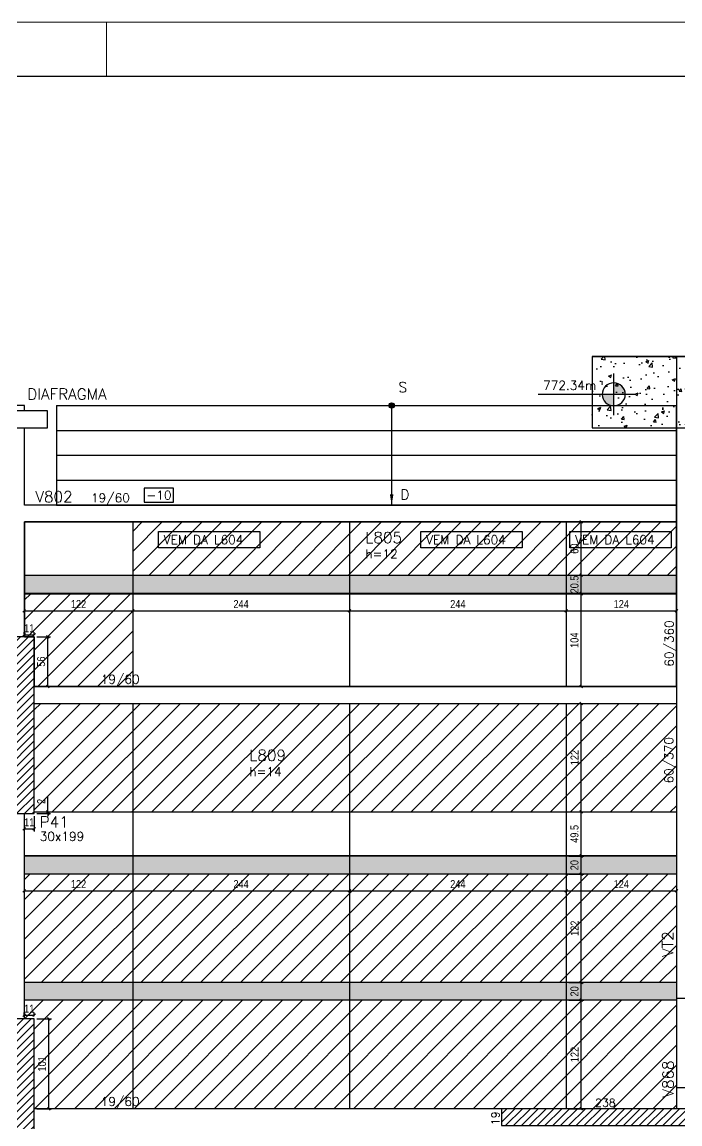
# Model space of a CAD drawing. Extents: x 1860 to 8661, y -614 to 3008.
# Drawn here: x 5184 to 5924, y 1768 to 3008 of the extents above; entities that cross this region are included whole.
import ezdxf
from ezdxf.enums import TextEntityAlignment as Align

# ---------------------------------------------------------------- set-up
doc = ezdxf.new("R2010")
doc.units = 0
for name, color, linetype in [('COTA', 241, 'Continuous'), ('F-AUX', 2, 'Continuous'), ('F-BLOCOS', 3, 'Continuous'), ('F-BLOCOS-HACH', 1, 'Continuous'), ('F-ESCADAS', 2, 'Continuous'), ('F-LAJES-DIM', 2, 'Continuous'), ('F-LAJES-NOME', 4, 'Continuous'), ('F-LAJES-R', 254, 'Continuous'), ('F-NÍVEL-PLANTA', 2, 'Continuous'), ('F-PILARES-DIM', 172, 'Continuous'), ('F-PILARES-HACH', 174, 'Continuous'), ('F-PILARES-M', 170, 'Continuous'), ('F-PILARES-NOME', 170, 'Continuous'), ('F-PILARES-S', 170, 'Continuous'), ('F-TEXTO', 6, 'Continuous'), ('F-VIGAS', 3, 'Continuous'), ('F-VIGAS-DIM', 2, 'Continuous'), ('F-VIGAS-NOME', 4, 'Continuous'), ('Painéis', 200, 'Continuous')]:
    doc.layers.add(name, color=color, linetype=linetype)
doc.layers.add('FOLHA', color=255, linetype='Continuous', lineweight=5)
doc.layers.add('Hachura', color=251, linetype='Continuous', lineweight=9)
doc.styles.add('5385-ARQ-PB-BAS-PLA-TER-TORRE-A-106-TXT$0$R60-75', font='romans.shx', dxfattribs={"height": 0.1125})
doc.styles.add('COTA TECNICA-50', font='techl___.ttf', dxfattribs={"height": 9})
doc.styles.add('MCP', font='romans.shx')
doc.styles.add('ROMANS', font='romans.shx')
doc.dimstyles.new('COTA PAINEL-50', dxfattribs={"dimtxt": 9, "dimasz": 3, "dimexe": 3, "dimexo": 3, "dimgap": 3, "dimtad": 1, "dimdec": 1, "dimzin": 12, "dimdsep": 46, "dimtxsty": 'COTA TECNICA-50', "dimblk1": 'OBLIQUE', "dimblk2": 'OBLIQUE', "dimsah": 1, "dimcen": 0.9, "dimclrd": 4, "dimclre": 4, "dimclrt": 240, "dimadec": 1, "dimazin": 3, "dimtfac": 1, "dimtdec": 1, "dimtmove": 0, "dimatfit": 3, "dimfxl": 1, "dimtolj": 1, "dimtzin": 12, "dimarcsym": 0})
pattern_1 = [(45, (3891.34, 901.7874), (-4.419417, 4.419417), [])]

# ---------------------------------------------------------------- blocks, each defined once
blk = doc.blocks.new('*U7')
at = {"layer": 'F-VIGAS-DIM', "color": 1}
blk.add_lwpolyline([(0, 0), (33, 0), (33, 16), (0, 16)], close=True, dxfattribs=at)
at = {"layer": 'F-VIGAS-DIM', "style": 'MCP'}
blk.add_attdef('DIM', text='', height=10, dxfattribs=at).set_placement((16.5, 8), align=Align.MIDDLE_CENTER)
blk = doc.blocks.new('Nível - Planta')
at = {"layer": 'F-NÍVEL-PLANTA'}
h = blk.add_hatch(color=71, dxfattribs=at)
h.paths.add_polyline_path([(0, 0), (0, 0.26, 0.414214), (-0.26, 0)])
h.paths.add_polyline_path([(0.26, 0), (0, 0), (0, -0.26, 0.414214)])
for p, q in [((0, -0.469), (0, 0.469)), ((-0.469, 0), (1.704, 0))]:
    blk.add_line(p, q, dxfattribs=at)
blk.add_circle((0, 0), 0.26, dxfattribs=at)
at = {"layer": 'F-TEXTO', "color": 3, "style": 'MCP'}
blk.add_attdef('NÍVEL', (0.333, 0.102), '', height=0.2, dxfattribs=at)
blk = doc.blocks.new('_Oblique')
at = {"color": 0, "linetype": 'ByBlock', "lineweight": -2}
blk.add_line((-0.5, -0.5), (0.5, 0.5), dxfattribs=at)
blk = doc.blocks.new('*D206')
at = {"layer": 'COTA', "color": 4, "lineweight": -2, "transparency": 16777216}
for p, q in [((5186.3, 2046.3), (5186.3, 2027.5)), ((5308.3, 2046.3), (5308.3, 2027.5)), ((5186.3, 2030.5), (5308.3, 2030.5))]:
    blk.add_line(p, q, dxfattribs=at)
at = {"layer": 'Defpoints', "color": 0, "transparency": 16777216}
for p in [(5186.3, 2049.3), (5308.3, 2049.3), (5308.3, 2030.5)]:
    blk.add_point(p, dxfattribs=at)
at = {"layer": 'COTA', "color": 4, "lineweight": -2, "transparency": 16777216, "xscale": 3, "yscale": 3, "zscale": 3, "rotation": 180}
blk.add_blockref('_Oblique', (5186.3, 2030.5), dxfattribs=at)
at = {"layer": 'COTA', "color": 4, "lineweight": -2, "transparency": 16777216, "xscale": 3, "yscale": 3, "zscale": 3}
blk.add_blockref('_Oblique', (5308.3, 2030.5), dxfattribs=at)
at = {"layer": 'COTA', "color": 240, "transparency": 16777216, "insert": (5247.3, 2038), "char_height": 9, "attachment_point": 5, "style": 'COTA TECNICA-50'}
blk.add_mtext('\\A1;122', dxfattribs=at)
blk = doc.blocks.new('*D207')
at = {"layer": 'COTA', "color": 4, "lineweight": -2, "transparency": 16777216}
for p, q in [((5552.3, 2046.3), (5552.3, 2027.5)), ((5796.3, 2046.3), (5796.3, 2027.5)), ((5552.3, 2030.5), (5796.3, 2030.5))]:
    blk.add_line(p, q, dxfattribs=at)
at = {"layer": 'Defpoints', "color": 0, "transparency": 16777216}
for p in [(5552.3, 2049.3), (5796.3, 2049.3), (5796.3, 2030.5)]:
    blk.add_point(p, dxfattribs=at)
at = {"layer": 'COTA', "color": 4, "lineweight": -2, "transparency": 16777216, "xscale": 3, "yscale": 3, "zscale": 3, "rotation": 180}
blk.add_blockref('_Oblique', (5552.3, 2030.5), dxfattribs=at)
at = {"layer": 'COTA', "color": 4, "lineweight": -2, "transparency": 16777216, "xscale": 3, "yscale": 3, "zscale": 3}
blk.add_blockref('_Oblique', (5796.3, 2030.5), dxfattribs=at)
at = {"layer": 'COTA', "color": 240, "transparency": 16777216, "insert": (5674.3, 2038), "char_height": 9, "attachment_point": 5, "style": 'COTA TECNICA-50'}
blk.add_mtext('\\A1;244', dxfattribs=at)
blk = doc.blocks.new('*D208')
at = {"layer": 'COTA', "color": 4, "lineweight": -2, "transparency": 16777216}
for p, q in [((5796.3, 2046.3), (5796.3, 2027.5)), ((5920.3, 2046.3), (5920.3, 2027.5)), ((5796.3, 2030.5), (5920.3, 2030.5))]:
    blk.add_line(p, q, dxfattribs=at)
at = {"layer": 'Defpoints', "color": 0, "transparency": 16777216}
for p in [(5796.3, 2049.3), (5920.3, 2049.3), (5920.3, 2030.5)]:
    blk.add_point(p, dxfattribs=at)
at = {"layer": 'COTA', "color": 4, "lineweight": -2, "transparency": 16777216, "xscale": 3, "yscale": 3, "zscale": 3, "rotation": 180}
blk.add_blockref('_Oblique', (5796.3, 2030.5), dxfattribs=at)
at = {"layer": 'COTA', "color": 4, "lineweight": -2, "transparency": 16777216, "xscale": 3, "yscale": 3, "zscale": 3}
blk.add_blockref('_Oblique', (5920.3, 2030.5), dxfattribs=at)
at = {"layer": 'COTA', "color": 240, "transparency": 16777216, "insert": (5858.3, 2038), "char_height": 9, "attachment_point": 5, "style": 'COTA TECNICA-50'}
blk.add_mtext('\\A1;124', dxfattribs=at)
blk = doc.blocks.new('*D209')
at = {"layer": 'COTA', "color": 4, "lineweight": -2, "transparency": 16777216}
for p, q in [((5308.3, 2046.3), (5308.3, 2027.5)), ((5552.3, 2046.3), (5552.3, 2027.5)), ((5308.3, 2030.5), (5552.3, 2030.5))]:
    blk.add_line(p, q, dxfattribs=at)
at = {"layer": 'Defpoints', "color": 0, "transparency": 16777216}
for p in [(5308.3, 2049.3), (5552.3, 2049.3), (5552.3, 2030.5)]:
    blk.add_point(p, dxfattribs=at)
at = {"layer": 'COTA', "color": 4, "lineweight": -2, "transparency": 16777216, "xscale": 3, "yscale": 3, "zscale": 3, "rotation": 180}
blk.add_blockref('_Oblique', (5308.3, 2030.5), dxfattribs=at)
at = {"layer": 'COTA', "color": 4, "lineweight": -2, "transparency": 16777216, "xscale": 3, "yscale": 3, "zscale": 3}
blk.add_blockref('_Oblique', (5552.3, 2030.5), dxfattribs=at)
at = {"layer": 'COTA', "color": 240, "transparency": 16777216, "insert": (5430.3, 2038), "char_height": 9, "attachment_point": 5, "style": 'COTA TECNICA-50'}
blk.add_mtext('\\A1;244', dxfattribs=at)
blk = doc.blocks.new('*D210')
at = {"layer": 'COTA', "color": 4, "lineweight": -2, "transparency": 16777216}
for p, q in [((5186.3, 2114.3), (5186.3, 2097)), ((5197.3, 2114.3), (5197.3, 2097)), ((5186.3, 2100), (5197.3, 2100))]:
    blk.add_line(p, q, dxfattribs=at)
at = {"layer": 'Defpoints', "color": 0, "transparency": 16777216}
for p in [(5186.3, 2117.3), (5197.3, 2117.3), (5197.3, 2100)]:
    blk.add_point(p, dxfattribs=at)
at = {"layer": 'COTA', "color": 4, "lineweight": -2, "transparency": 16777216, "xscale": 3, "yscale": 3, "zscale": 3, "rotation": 180}
blk.add_blockref('_Oblique', (5186.3, 2100), dxfattribs=at)
at = {"layer": 'COTA', "color": 4, "lineweight": -2, "transparency": 16777216, "xscale": 3, "yscale": 3, "zscale": 3}
blk.add_blockref('_Oblique', (5197.3, 2100), dxfattribs=at)
at = {"layer": 'COTA', "color": 240, "transparency": 16777216, "insert": (5191.8, 2107.5), "char_height": 9, "attachment_point": 5, "style": 'COTA TECNICA-50'}
blk.add_mtext('\\A1;11', dxfattribs=at)
blk = doc.blocks.new('*D211')
at = {"layer": 'COTA', "color": 4, "lineweight": -2, "transparency": 16777216}
for p, q in [((5200.3, 1886.3), (5216.9, 1886.3)), ((5213.9, 1785.3), (5213.9, 1886.3)), ((5200.3, 1785.3), (5216.9, 1785.3))]:
    blk.add_line(p, q, dxfattribs=at)
at = {"layer": 'Defpoints', "color": 0, "transparency": 16777216}
for p in [(5197.3, 1886.3), (5213.9, 1886.3), (5197.3, 1785.3)]:
    blk.add_point(p, dxfattribs=at)
at = {"layer": 'COTA', "color": 4, "lineweight": -2, "transparency": 16777216, "xscale": 3, "yscale": 3, "zscale": 3}
for p, rotation in [((5213.9, 1886.3), 90), ((5213.9, 1785.3), 270)]:
    blk.add_blockref('_Oblique', p, dxfattribs=dict(at, rotation=rotation))
at = {"layer": 'COTA', "color": 240, "transparency": 16777216, "insert": (5206.3, 1835.8), "char_height": 9, "attachment_point": 5, "rotation": 90, "style": 'COTA TECNICA-50'}
blk.add_mtext('\\A1;101', dxfattribs=at)
blk = doc.blocks.new('*D212')
at = {"layer": 'COTA', "color": 4, "lineweight": -2, "transparency": 16777216}
for p, q in [((5186.3, 1889.3), (5186.3, 1893.4)), ((5186.3, 1890.4), (5197.3, 1890.4)), ((5197.3, 1889.3), (5197.3, 1893.4))]:
    blk.add_line(p, q, dxfattribs=at)
at = {"layer": 'Defpoints', "color": 0, "transparency": 16777216}
for p in [(5186.3, 1886.3), (5197.3, 1890.4), (5197.3, 1886.3)]:
    blk.add_point(p, dxfattribs=at)
at = {"layer": 'COTA', "color": 4, "lineweight": -2, "transparency": 16777216, "xscale": 3, "yscale": 3, "zscale": 3, "rotation": 180}
blk.add_blockref('_Oblique', (5186.3, 1890.4), dxfattribs=at)
at = {"layer": 'COTA', "color": 4, "lineweight": -2, "transparency": 16777216, "xscale": 3, "yscale": 3, "zscale": 3}
blk.add_blockref('_Oblique', (5197.3, 1890.4), dxfattribs=at)
at = {"layer": 'COTA', "color": 240, "transparency": 16777216, "insert": (5191.8, 1897.9), "char_height": 9, "attachment_point": 5, "style": 'COTA TECNICA-50'}
blk.add_mtext('\\A1;11', dxfattribs=at)
blk = doc.blocks.new('*D213')
at = {"layer": 'COTA', "color": 4, "lineweight": -2, "transparency": 16777216}
for p, q in [((5212.8, 2119.3), (5212.8, 2136.8)), ((5200.3, 2119.3), (5215.8, 2119.3)), ((5200.3, 2117.3), (5215.8, 2117.3)), ((5212.8, 2117.3), (5212.8, 2119.3)), ((5212.8, 2117.3), (5212.8, 2114.3))]:
    blk.add_line(p, q, dxfattribs=at)
at = {"layer": 'Defpoints', "color": 0, "transparency": 16777216}
for p in [(5197.3, 2119.3), (5197.3, 2117.3), (5212.8, 2119.3)]:
    blk.add_point(p, dxfattribs=at)
at = {"layer": 'COTA', "color": 4, "lineweight": -2, "transparency": 16777216, "xscale": 3, "yscale": 3, "zscale": 3}
for p, rotation in [((5212.8, 2119.3), 270), ((5212.8, 2117.3), 90)]:
    blk.add_blockref('_Oblique', p, dxfattribs=dict(at, rotation=rotation))
at = {"layer": 'COTA', "color": 240, "transparency": 16777216, "insert": (5205.3, 2131), "char_height": 9, "attachment_point": 5, "rotation": 90, "style": 'COTA TECNICA-50'}
blk.add_mtext('\\A1;2', dxfattribs=at)
blk = doc.blocks.new('*D214')
at = {"layer": 'COTA', "color": 4, "lineweight": -2, "transparency": 16777216}
for p, q in [((5799.3, 1907.3), (5816.2, 1907.3)), ((5813.2, 1785.3), (5813.2, 1907.3)), ((5799.3, 1785.3), (5816.2, 1785.3))]:
    blk.add_line(p, q, dxfattribs=at)
at = {"layer": 'Defpoints', "color": 0, "transparency": 16777216}
for p in [(5796.3, 1907.3), (5813.2, 1907.3), (5796.3, 1785.3)]:
    blk.add_point(p, dxfattribs=at)
at = {"layer": 'COTA', "color": 4, "lineweight": -2, "transparency": 16777216, "xscale": 3, "yscale": 3, "zscale": 3}
for p, rotation in [((5813.2, 1907.3), 90), ((5813.2, 1785.3), 270)]:
    blk.add_blockref('_Oblique', p, dxfattribs=dict(at, rotation=rotation))
at = {"layer": 'COTA', "color": 240, "transparency": 16777216, "insert": (5805.7, 1846.3), "char_height": 9, "attachment_point": 5, "rotation": 90, "style": 'COTA TECNICA-50'}
blk.add_mtext('\\A1;122', dxfattribs=at)
blk = doc.blocks.new('*D215')
at = {"layer": 'COTA', "color": 4, "lineweight": -2, "transparency": 16777216}
for p, q in [((5799.3, 1927.3), (5816.2, 1927.3)), ((5813.2, 1907.3), (5813.2, 1927.3)), ((5799.3, 1907.3), (5816.2, 1907.3))]:
    blk.add_line(p, q, dxfattribs=at)
at = {"layer": 'Defpoints', "color": 0, "transparency": 16777216}
for p in [(5796.3, 1927.3), (5813.2, 1927.3), (5796.3, 1907.3)]:
    blk.add_point(p, dxfattribs=at)
at = {"layer": 'COTA', "color": 4, "lineweight": -2, "transparency": 16777216, "xscale": 3, "yscale": 3, "zscale": 3}
for p, rotation in [((5813.2, 1927.3), 90), ((5813.2, 1907.3), 270)]:
    blk.add_blockref('_Oblique', p, dxfattribs=dict(at, rotation=rotation))
at = {"layer": 'COTA', "color": 240, "transparency": 16777216, "insert": (5805.6, 1917.3), "char_height": 9, "attachment_point": 5, "rotation": 90, "style": 'COTA TECNICA-50'}
blk.add_mtext('\\A1;20', dxfattribs=at)
blk = doc.blocks.new('*D216')
at = {"layer": 'COTA', "color": 4, "lineweight": -2, "transparency": 16777216}
for p, q in [((5799.3, 2049.3), (5816.2, 2049.3)), ((5813.2, 1927.3), (5813.2, 2049.3)), ((5799.3, 1927.3), (5816.2, 1927.3))]:
    blk.add_line(p, q, dxfattribs=at)
at = {"layer": 'Defpoints', "color": 0, "transparency": 16777216}
for p in [(5796.3, 2049.3), (5813.2, 2049.3), (5796.3, 1927.3)]:
    blk.add_point(p, dxfattribs=at)
at = {"layer": 'COTA', "color": 4, "lineweight": -2, "transparency": 16777216, "xscale": 3, "yscale": 3, "zscale": 3}
for p, rotation in [((5813.2, 2049.3), 90), ((5813.2, 1927.3), 270)]:
    blk.add_blockref('_Oblique', p, dxfattribs=dict(at, rotation=rotation))
at = {"layer": 'COTA', "color": 240, "transparency": 16777216, "insert": (5805.7, 1988.3), "char_height": 9, "attachment_point": 5, "rotation": 90, "style": 'COTA TECNICA-50'}
blk.add_mtext('\\A1;122', dxfattribs=at)
blk = doc.blocks.new('*D217')
at = {"layer": 'COTA', "color": 4, "lineweight": -2, "transparency": 16777216}
for p, q in [((5799.3, 2069.3), (5816.2, 2069.3)), ((5813.2, 2049.3), (5813.2, 2069.3)), ((5799.3, 2049.3), (5816.2, 2049.3))]:
    blk.add_line(p, q, dxfattribs=at)
at = {"layer": 'Defpoints', "color": 0, "transparency": 16777216}
for p in [(5796.3, 2069.3), (5813.2, 2069.3), (5796.3, 2049.3)]:
    blk.add_point(p, dxfattribs=at)
at = {"layer": 'COTA', "color": 4, "lineweight": -2, "transparency": 16777216, "xscale": 3, "yscale": 3, "zscale": 3}
for p, rotation in [((5813.2, 2069.3), 90), ((5813.2, 2049.3), 270)]:
    blk.add_blockref('_Oblique', p, dxfattribs=dict(at, rotation=rotation))
at = {"layer": 'COTA', "color": 240, "transparency": 16777216, "insert": (5805.6, 2059.3), "char_height": 9, "attachment_point": 5, "rotation": 90, "style": 'COTA TECNICA-50'}
blk.add_mtext('\\A1;20', dxfattribs=at)
blk = doc.blocks.new('*D218')
at = {"layer": 'COTA', "color": 4, "lineweight": -2, "transparency": 16777216}
for p, q in [((5799.3, 2119.3), (5816.2, 2119.3)), ((5813.2, 2069.8), (5813.2, 2119.3)), ((5799.3, 2069.8), (5816.2, 2069.8))]:
    blk.add_line(p, q, dxfattribs=at)
at = {"layer": 'Defpoints', "color": 0, "transparency": 16777216}
for p in [(5796.3, 2119.3), (5813.2, 2119.3), (5796.3, 2069.8)]:
    blk.add_point(p, dxfattribs=at)
at = {"layer": 'COTA', "color": 4, "lineweight": -2, "transparency": 16777216, "xscale": 3, "yscale": 3, "zscale": 3}
for p, rotation in [((5813.2, 2119.3), 90), ((5813.2, 2069.8), 270)]:
    blk.add_blockref('_Oblique', p, dxfattribs=dict(at, rotation=rotation))
at = {"layer": 'COTA', "color": 240, "transparency": 16777216, "insert": (5805.6, 2094.5), "char_height": 9, "attachment_point": 5, "rotation": 90, "style": 'COTA TECNICA-50'}
blk.add_mtext('\\A1;49.5', dxfattribs=at)
blk = doc.blocks.new('*D219')
at = {"layer": 'COTA', "color": 4, "lineweight": -2, "transparency": 16777216}
for p, q in [((5799.3, 2241.3), (5816.2, 2241.3)), ((5813.2, 2119.3), (5813.2, 2241.3)), ((5799.3, 2119.3), (5816.2, 2119.3))]:
    blk.add_line(p, q, dxfattribs=at)
at = {"layer": 'Defpoints', "color": 0, "transparency": 16777216}
for p in [(5796.3, 2241.3), (5813.2, 2241.3), (5796.3, 2119.3)]:
    blk.add_point(p, dxfattribs=at)
at = {"layer": 'COTA', "color": 4, "lineweight": -2, "transparency": 16777216, "xscale": 3, "yscale": 3, "zscale": 3}
for p, rotation in [((5813.2, 2241.3), 90), ((5813.2, 2119.3), 270)]:
    blk.add_blockref('_Oblique', p, dxfattribs=dict(at, rotation=rotation))
at = {"layer": 'COTA', "color": 240, "transparency": 16777216, "insert": (5805.7, 2180.3), "char_height": 9, "attachment_point": 5, "rotation": 90, "style": 'COTA TECNICA-50'}
blk.add_mtext('\\A1;122', dxfattribs=at)
blk = doc.blocks.new('*D220')
at = {"layer": 'COTA', "color": 4, "lineweight": -2, "transparency": 16777216}
for p, q in [((5799.3, 2364.3), (5816.2, 2364.3)), ((5813.2, 2260.3), (5813.2, 2364.3)), ((5799.3, 2260.3), (5816.2, 2260.3))]:
    blk.add_line(p, q, dxfattribs=at)
at = {"layer": 'Defpoints', "color": 0, "transparency": 16777216}
for p in [(5796.3, 2364.3), (5813.2, 2364.3), (5796.3, 2260.3)]:
    blk.add_point(p, dxfattribs=at)
at = {"layer": 'COTA', "color": 4, "lineweight": -2, "transparency": 16777216, "xscale": 3, "yscale": 3, "zscale": 3}
for p, rotation in [((5813.2, 2364.3), 90), ((5813.2, 2260.3), 270)]:
    blk.add_blockref('_Oblique', p, dxfattribs=dict(at, rotation=rotation))
at = {"layer": 'COTA', "color": 240, "transparency": 16777216, "insert": (5805.6, 2312.3), "char_height": 9, "attachment_point": 5, "rotation": 90, "style": 'COTA TECNICA-50'}
blk.add_mtext('\\A1;104', dxfattribs=at)
blk = doc.blocks.new('*D221')
at = {"layer": 'COTA', "color": 4, "lineweight": -2, "transparency": 16777216}
for p, q in [((5799.3, 2445.3), (5816.2, 2445.3)), ((5813.2, 2385.3), (5813.2, 2445.3)), ((5799.3, 2385.3), (5816.2, 2385.3))]:
    blk.add_line(p, q, dxfattribs=at)
at = {"layer": 'Defpoints', "color": 0, "transparency": 16777216}
for p in [(5796.3, 2445.3), (5813.2, 2445.3), (5796.3, 2385.3)]:
    blk.add_point(p, dxfattribs=at)
at = {"layer": 'COTA', "color": 4, "lineweight": -2, "transparency": 16777216, "xscale": 3, "yscale": 3, "zscale": 3}
for p, rotation in [((5813.2, 2445.3), 90), ((5813.2, 2385.3), 270)]:
    blk.add_blockref('_Oblique', p, dxfattribs=dict(at, rotation=rotation))
at = {"layer": 'COTA', "color": 240, "transparency": 16777216, "insert": (5805.6, 2415.3), "char_height": 9, "attachment_point": 5, "rotation": 90, "style": 'COTA TECNICA-50'}
blk.add_mtext('\\A1;60', dxfattribs=at)
blk = doc.blocks.new('*D222')
at = {"layer": 'COTA', "color": 4, "lineweight": -2, "transparency": 16777216}
for p, q in [((5799.3, 2385.3), (5816.2, 2385.3)), ((5813.2, 2364.8), (5813.2, 2385.3)), ((5799.3, 2364.8), (5816.2, 2364.8))]:
    blk.add_line(p, q, dxfattribs=at)
at = {"layer": 'Defpoints', "color": 0, "transparency": 16777216}
for p in [(5796.3, 2385.3), (5813.2, 2385.3), (5796.3, 2364.8)]:
    blk.add_point(p, dxfattribs=at)
at = {"layer": 'COTA', "color": 4, "lineweight": -2, "transparency": 16777216, "xscale": 3, "yscale": 3, "zscale": 3}
for p, rotation in [((5813.2, 2385.3), 90), ((5813.2, 2364.8), 270)]:
    blk.add_blockref('_Oblique', p, dxfattribs=dict(at, rotation=rotation))
at = {"layer": 'COTA', "color": 240, "transparency": 16777216, "insert": (5805.6, 2375), "char_height": 9, "attachment_point": 5, "rotation": 90, "style": 'COTA TECNICA-50'}
blk.add_mtext('\\A1;20.5', dxfattribs=at)
blk = doc.blocks.new('*D223')
at = {"layer": 'COTA', "color": 4, "lineweight": -2, "transparency": 16777216}
for p, q in [((5200.3, 2316.3), (5215.8, 2316.3)), ((5212.8, 2260.3), (5212.8, 2316.3)), ((5200.3, 2260.3), (5215.8, 2260.3))]:
    blk.add_line(p, q, dxfattribs=at)
at = {"layer": 'Defpoints', "color": 0, "transparency": 16777216}
for p in [(5197.3, 2316.3), (5212.8, 2316.3), (5197.3, 2260.3)]:
    blk.add_point(p, dxfattribs=at)
at = {"layer": 'COTA', "color": 4, "lineweight": -2, "transparency": 16777216, "xscale": 3, "yscale": 3, "zscale": 3}
for p, rotation in [((5212.8, 2316.3), 90), ((5212.8, 2260.3), 270)]:
    blk.add_blockref('_Oblique', p, dxfattribs=dict(at, rotation=rotation))
at = {"layer": 'COTA', "color": 240, "transparency": 16777216, "insert": (5205.2, 2288.3), "char_height": 9, "attachment_point": 5, "rotation": 90, "style": 'COTA TECNICA-50'}
blk.add_mtext('\\A1;56', dxfattribs=at)
blk = doc.blocks.new('*D224')
at = {"layer": 'COTA', "color": 4, "lineweight": -2, "transparency": 16777216}
for p, q in [((5186.3, 2319.3), (5186.3, 2321.3)), ((5186.3, 2318.3), (5197.3, 2318.3)), ((5197.3, 2319.3), (5197.3, 2321.3))]:
    blk.add_line(p, q, dxfattribs=at)
at = {"layer": 'Defpoints', "color": 0, "transparency": 16777216}
for p in [(5197.3, 2318.3), (5186.3, 2316.3), (5197.3, 2316.3)]:
    blk.add_point(p, dxfattribs=at)
at = {"layer": 'COTA', "color": 4, "lineweight": -2, "transparency": 16777216, "xscale": 3, "yscale": 3, "zscale": 3, "rotation": 180}
blk.add_blockref('_Oblique', (5186.3, 2318.3), dxfattribs=at)
at = {"layer": 'COTA', "color": 4, "lineweight": -2, "transparency": 16777216, "xscale": 3, "yscale": 3, "zscale": 3}
blk.add_blockref('_Oblique', (5197.3, 2318.3), dxfattribs=at)
at = {"layer": 'COTA', "color": 240, "transparency": 16777216, "insert": (5191.8, 2325.8), "char_height": 9, "attachment_point": 5, "style": 'COTA TECNICA-50'}
blk.add_mtext('\\A1;11', dxfattribs=at)
blk = doc.blocks.new('*D226')
at = {"layer": 'COTA', "color": 4, "lineweight": -2, "transparency": 16777216}
for p, q in [((5186.3, 2361.3), (5186.3, 2342.5)), ((5308.3, 2361.3), (5308.3, 2342.5)), ((5186.3, 2345.5), (5308.3, 2345.5))]:
    blk.add_line(p, q, dxfattribs=at)
at = {"layer": 'Defpoints', "color": 0, "transparency": 16777216}
for p in [(5186.3, 2364.3), (5308.3, 2364.3), (5308.3, 2345.5)]:
    blk.add_point(p, dxfattribs=at)
at = {"layer": 'COTA', "color": 4, "lineweight": -2, "transparency": 16777216, "xscale": 3, "yscale": 3, "zscale": 3, "rotation": 180}
blk.add_blockref('_Oblique', (5186.3, 2345.5), dxfattribs=at)
at = {"layer": 'COTA', "color": 4, "lineweight": -2, "transparency": 16777216, "xscale": 3, "yscale": 3, "zscale": 3}
blk.add_blockref('_Oblique', (5308.3, 2345.5), dxfattribs=at)
at = {"layer": 'COTA', "color": 240, "transparency": 16777216, "insert": (5247.3, 2353), "char_height": 9, "attachment_point": 5, "style": 'COTA TECNICA-50'}
blk.add_mtext('\\A1;122', dxfattribs=at)
blk = doc.blocks.new('*D227')
at = {"layer": 'COTA', "color": 4, "lineweight": -2, "transparency": 16777216}
for p, q in [((5552.3, 2361.3), (5552.3, 2342.5)), ((5796.3, 2361.3), (5796.3, 2342.5)), ((5552.3, 2345.5), (5796.3, 2345.5))]:
    blk.add_line(p, q, dxfattribs=at)
at = {"layer": 'Defpoints', "color": 0, "transparency": 16777216}
for p in [(5552.3, 2364.3), (5796.3, 2364.3), (5796.3, 2345.5)]:
    blk.add_point(p, dxfattribs=at)
at = {"layer": 'COTA', "color": 4, "lineweight": -2, "transparency": 16777216, "xscale": 3, "yscale": 3, "zscale": 3, "rotation": 180}
blk.add_blockref('_Oblique', (5552.3, 2345.5), dxfattribs=at)
at = {"layer": 'COTA', "color": 4, "lineweight": -2, "transparency": 16777216, "xscale": 3, "yscale": 3, "zscale": 3}
blk.add_blockref('_Oblique', (5796.3, 2345.5), dxfattribs=at)
at = {"layer": 'COTA', "color": 240, "transparency": 16777216, "insert": (5674.3, 2353), "char_height": 9, "attachment_point": 5, "style": 'COTA TECNICA-50'}
blk.add_mtext('\\A1;244', dxfattribs=at)
blk = doc.blocks.new('*D228')
at = {"layer": 'COTA', "color": 4, "lineweight": -2, "transparency": 16777216}
for p, q in [((5796.3, 2361.3), (5796.3, 2342.5)), ((5920.3, 2361.3), (5920.3, 2342.5)), ((5796.3, 2345.5), (5920.3, 2345.5))]:
    blk.add_line(p, q, dxfattribs=at)
at = {"layer": 'Defpoints', "color": 0, "transparency": 16777216}
for p in [(5796.3, 2364.3), (5920.3, 2364.3), (5920.3, 2345.5)]:
    blk.add_point(p, dxfattribs=at)
at = {"layer": 'COTA', "color": 4, "lineweight": -2, "transparency": 16777216, "xscale": 3, "yscale": 3, "zscale": 3, "rotation": 180}
blk.add_blockref('_Oblique', (5796.3, 2345.5), dxfattribs=at)
at = {"layer": 'COTA', "color": 4, "lineweight": -2, "transparency": 16777216, "xscale": 3, "yscale": 3, "zscale": 3}
blk.add_blockref('_Oblique', (5920.3, 2345.5), dxfattribs=at)
at = {"layer": 'COTA', "color": 240, "transparency": 16777216, "insert": (5858.3, 2353), "char_height": 9, "attachment_point": 5, "style": 'COTA TECNICA-50'}
blk.add_mtext('\\A1;124', dxfattribs=at)
blk = doc.blocks.new('*D225')
at = {"layer": 'COTA', "color": 4, "lineweight": -2, "transparency": 16777216}
for p, q in [((5308.3, 2361.3), (5308.3, 2342.5)), ((5552.3, 2361.3), (5552.3, 2342.5)), ((5308.3, 2345.5), (5552.3, 2345.5))]:
    blk.add_line(p, q, dxfattribs=at)
at = {"layer": 'Defpoints', "color": 0, "transparency": 16777216}
for p in [(5308.3, 2364.3), (5552.3, 2364.3), (5552.3, 2345.5)]:
    blk.add_point(p, dxfattribs=at)
at = {"layer": 'COTA', "color": 4, "lineweight": -2, "transparency": 16777216, "xscale": 3, "yscale": 3, "zscale": 3, "rotation": 180}
blk.add_blockref('_Oblique', (5308.3, 2345.5), dxfattribs=at)
at = {"layer": 'COTA', "color": 4, "lineweight": -2, "transparency": 16777216, "xscale": 3, "yscale": 3, "zscale": 3}
blk.add_blockref('_Oblique', (5552.3, 2345.5), dxfattribs=at)
at = {"layer": 'COTA', "color": 240, "transparency": 16777216, "insert": (5430.3, 2353), "char_height": 9, "attachment_point": 5, "style": 'COTA TECNICA-50'}
blk.add_mtext('\\A1;244', dxfattribs=at)

msp = doc.modelspace()

# ---------------------------------------------------------------- hatches: boundary and pattern name
at = {"layer": 'F-AUX'}
h = msp.add_hatch(color=1, dxfattribs=at)
edge = h.paths.add_edge_path()
edge.add_arc((5599.79, 2576.29), 3, 0, 360)
at = {"layer": 'F-BLOCOS-HACH', "linetype": 'Continuous'}
h = msp.add_hatch(dxfattribs=at)
h.set_pattern_fill('AR-CONC', color=256, scale=5)
h.set_pattern_definition([(50, (3892.84, 401.787), (35.863, -3.1376), [3.75, -41.25]), (355, (3892.84, 401.787), (-6.93757, 37.6096), [3, -33]), (100.4514, (3895.83, 401.526), (28.92544, 34.472), [3.187, -35.0571]), (46.1842, (3892.84, 411.787), (53.36207, -8.27596), [5.625, -61.875]), (96.6356, (3897.287, 411.1), (46.7331, 48.7059), [4.7805, -52.5857]), (351.1842, (3892.84, 411.79), (46.7331, 48.7059), [4.5, -49.5]), (21, (3897.84, 409.287), (29.84535, -20.13094), [3.75, -41.25]), (326, (3897.84, 409.287), (12.16577, 36.2575), [3, -33]), (71.4514, (3900.327, 407.61), (42.0111, 16.12656), [3.187, -35.0571]), (37.5, (3892.84, 401.787), (0.607993, 16.644693), [0, -32.6, 0, -33.5, 0, -33.125]), (7.5, (3892.84, 401.787), (13.15348, 19.72059), [0, -19.1, 0, -31.85, 0, -12.625]), (327.5, (3881.69, 401.787), (26.69112, -1.127744), [0, -12.5, 0, -39, 0, -51.75]), (317.5, (3876.69, 401.787), (29.1593, 5.00525), [0, -16.25, 0, -25.9, 0, -36.75])])
h.paths.add_polyline_path([(5950.34, 2631.29), (5825.34, 2631.29), (5825.34, 2551.29), (6075.34, 2551.29), (6075.34, 2631.29)])
at = {"layer": 'F-PILARES-HACH', "linetype": 'Continuous'}
h = msp.add_hatch(dxfattribs=at)
h.set_pattern_fill('ANSI31', color=256, scale=50, style=0)
h.set_pattern_definition(pattern_1)
h.paths.add_polyline_path([(5167.34, 2117.29), (5197.34, 2117.29), (5197.34, 2316.29), (5167.34, 2316.29)], flags=16)
h = msp.add_hatch(dxfattribs=at)
h.set_pattern_fill('ANSI31', color=256, scale=50, style=0)
h.set_pattern_definition(pattern_1)
h.paths.add_polyline_path([(5167.34, 1711.29), (5197.34, 1711.29), (5197.34, 1886.29), (5167.34, 1886.29)], flags=16)
h = msp.add_hatch(dxfattribs=at)
h.set_pattern_fill('ANSI31', color=256, scale=50, style=0)
h.set_pattern_definition(pattern_1)
h.paths.add_polyline_path([(5961.34, 1547.29), (5961.34, 1785.29), (5723.34, 1785.29), (5723.34, 1766.29), (5942.34, 1766.29), (5942.34, 1566.29), (5723.34, 1566.29), (5723.34, 1547.29)], flags=16)
at = {"layer": 'Hachura', "linetype": 'ByBlock'}
h = msp.add_hatch(dxfattribs=at)
h.set_pattern_fill('ANSI31', color=256, scale=5)
h.paths.add_polyline_path([(5308.34, 2445.29), (5308.34, 2385.29), (5552.34, 2385.29), (5552.34, 2445.29)])
h.paths.add_polyline_path([(5552.34, 2445.29), (5552.34, 2385.29), (5796.34, 2385.29), (5796.34, 2445.29)])
h = msp.add_hatch(dxfattribs=at)
h.set_pattern_fill('ANSI31', color=256, scale=5)
h.paths.add_polyline_path([(5920.34, 2385.29), (5920.34, 2445.29), (5796.34, 2445.29), (5796.34, 2385.29)])
h = msp.add_hatch(color=256, dxfattribs=at)
h.dxf.hatch_style = 1
h.paths.add_polyline_path([(5308.34, 2364.79), (5308.34, 2385.29), (5186.34, 2385.29), (5186.34, 2364.79)])
h.paths.add_polyline_path([(5308.34, 2385.29), (5308.34, 2364.79), (5552.34, 2364.79), (5552.34, 2385.29)])
h.paths.add_polyline_path([(5552.34, 2385.29), (5552.34, 2364.79), (5796.34, 2364.79), (5796.34, 2385.29)])
h.paths.add_polyline_path([(5920.34, 2364.79), (5920.34, 2385.29), (5796.34, 2385.29), (5796.34, 2364.79)])
h = msp.add_hatch(dxfattribs=at)
h.set_pattern_fill('ANSI31', color=256, scale=5)
h.paths.add_polyline_path([(5197.34, 2316.29), (5197.34, 2260.29), (5308.34, 2260.29), (5308.34, 2364.29), (5186.34, 2364.29), (5186.34, 2316.29)])
h = msp.add_hatch(dxfattribs=at)
h.set_pattern_fill('ANSI31', color=256, scale=5)
h.paths.add_polyline_path([(5308.34, 2241.29), (5197.34, 2241.29), (5197.34, 2119.29), (5308.34, 2119.29)])
h.paths.add_polyline_path([(5308.34, 2241.29), (5308.34, 2119.29), (5552.34, 2119.29), (5552.34, 2241.29)])
h.paths.add_polyline_path([(5552.34, 2241.29), (5552.34, 2119.29), (5796.34, 2119.29), (5796.34, 2241.29)])
h.paths.add_polyline_path([(5796.34, 2119.29), (5920.34, 2119.29), (5920.34, 2241.29), (5796.34, 2241.29)])
h.paths.add_polyline_path([(5920.34, 1927.29), (5920.34, 2049.29), (5796.34, 2049.29), (5796.34, 1927.29)])
h.paths.add_polyline_path([(5796.34, 1927.29), (5796.34, 2049.29), (5552.34, 2049.29), (5552.34, 1927.29)])
h.paths.add_polyline_path([(5552.34, 1927.29), (5552.34, 2049.29), (5308.34, 2049.29), (5308.34, 1927.29)])
h.paths.add_polyline_path([(5308.34, 2049.29), (5186.34, 2049.29), (5186.34, 1927.29), (5308.34, 1927.29)])
h.paths.add_polyline_path([(5186.34, 1907.29), (5186.34, 1886.29), (5197.34, 1886.29), (5197.34, 1785.29), (5308.34, 1785.29), (5308.34, 1907.29)])
h.paths.add_polyline_path([(5308.34, 1907.29), (5308.34, 1785.29), (5552.34, 1785.29), (5552.34, 1907.29)])
h.paths.add_polyline_path([(5552.34, 1907.29), (5552.34, 1785.29), (5723.34, 1785.29), (5796.34, 1785.29), (5796.34, 1907.29)])
h.paths.add_polyline_path([(5796.34, 1907.29), (5796.34, 1785.29), (5920.34, 1785.29), (5920.34, 1809.29), (5920.34, 1907.29)])
h = msp.add_hatch(color=256, dxfattribs=at)
h.dxf.hatch_style = 1
h.paths.add_polyline_path([(5186.34, 2069.29), (5186.34, 2049.29), (5552.34, 2049.29), (5552.34, 2069.29)])
h.paths.add_polyline_path([(5796.34, 2069.29), (5552.34, 2069.29), (5552.34, 2049.29), (5796.34, 2049.29)])
h.paths.add_polyline_path([(5920.34, 2069.29), (5796.34, 2069.29), (5796.34, 2049.29), (5920.34, 2049.29)])
h.paths.add_polyline_path([(5920.34, 1927.29), (5796.34, 1927.29), (5796.34, 1907.29), (5920.34, 1907.29), (5920.34, 1909.29)])
h.paths.add_polyline_path([(5552.34, 1927.29), (5552.34, 1907.29), (5796.34, 1907.29), (5796.34, 1927.29)])
h.paths.add_polyline_path([(5186.34, 1927.29), (5186.34, 1907.29), (5552.34, 1907.29), (5552.34, 1927.29)])

# ---------------------------------------------------------------- linework, layer by layer
at = {"color": 30}
msp.add_line((2012.11, 2946.69), (8600.49, 2946.69), dxfattribs=at)
at = {"layer": 'COTA'}
for points in [[(5337.25, 2434.69), (5451.39, 2434.69), (5451.39, 2416.27), (5337.25, 2416.27)], [(5632.62, 2434.69), (5746.75, 2434.69), (5746.75, 2416.27), (5632.62, 2416.27)], [(5800.23, 2434.69), (5914.37, 2434.69), (5914.37, 2416.27), (5800.23, 2416.27)]]:
    msp.add_lwpolyline(points, close=True, dxfattribs=at)
at = {"layer": 'F-AUX', "color": 1}
msp.add_lwpolyline([(5599.79, 2576.29), (5599.79, 2464.29)], dxfattribs=at)
msp.add_circle((5599.79, 2576.29), 3, dxfattribs=at)
msp.add_solid([(5597.79, 2476.29), (5599.79, 2464.29), (5601.79, 2476.29)], dxfattribs=at)
at = {"layer": 'F-BLOCOS', "color": 2, "linetype": 'Continuous'}
msp.add_lwpolyline([(5950.34, 2631.29), (5825.34, 2631.29), (5825.34, 2551.29), (6075.34, 2551.29), (6075.34, 2631.29), (5950.34, 2631.29)], dxfattribs=at)
at = {"layer": 'F-ESCADAS'}
for p, q in [((5222.34, 2576.29), (5222.34, 2464.29)), ((5222.34, 2576.29), (5920.34, 2576.29)), ((5920.34, 2464.29), (5920.34, 2576.29)), ((5222.34, 2548.29), (5920.34, 2548.29)), ((5222.34, 2520.29), (5920.34, 2520.29)), ((5222.34, 2492.29), (5920.34, 2492.29)), ((5222.34, 2464.29), (5920.34, 2464.29))]:
    msp.add_line(p, q, dxfattribs=at)
at = {"layer": 'F-LAJES-R', "linetype": 'Continuous'}
msp.add_lwpolyline([(5197.34, 2260.29), (5920.34, 2260.29), (5920.34, 2445.29), (5186.34, 2445.29), (5186.34, 2316.29), (5197.34, 2316.29), (5197.34, 2260.29)], dxfattribs=at)
at = {"layer": 'F-PILARES-M'}
msp.add_lwpolyline([(5152.34, 2551.29), (5212.34, 2551.29), (5212.34, 2570.29), (5152.34, 2570.29), (5152.34, 2551.29)], dxfattribs=at)
at = {"layer": 'F-PILARES-M', "linetype": 'Continuous'}
msp.add_lwpolyline([(5920.34, 1809.29), (5980.34, 1809.29), (5980.34, 1909.29), (5920.34, 1909.29), (5920.34, 1809.29)], dxfattribs=at)
at = {"layer": 'F-PILARES-S', "linetype": 'Continuous'}
for points in [[(5167.34, 2117.29), (5197.34, 2117.29), (5197.34, 2316.29), (5167.34, 2316.29), (5167.34, 2117.29)], [(5167.34, 1711.29), (5197.34, 1711.29), (5197.34, 1886.29), (5167.34, 1886.29), (5167.34, 1711.29)], [(5961.34, 1547.29), (5961.34, 1785.29), (5723.34, 1785.29), (5723.34, 1766.29), (5942.34, 1766.29), (5942.34, 1566.29), (5723.34, 1566.29), (5723.34, 1547.29), (5961.34, 1547.29)]]:
    msp.add_lwpolyline(points, dxfattribs=at)
at = {"layer": 'F-VIGAS'}
for p, q in [((6075.34, 2631.29), (5825.34, 2631.29)), ((5825.34, 2631.29), (6075.34, 2631.29))]:
    msp.add_line(p, q, dxfattribs=at)
for points in [[(5920.34, 2631.29), (5920.34, 2260.29)], [(5186.34, 2576.29), (4513.84, 2576.29)], [(5186.34, 2570.29), (5186.34, 2576.29)], [(5186.34, 2464.29), (5186.34, 2551.29)], [(5920.34, 2551.29), (5920.34, 2464.29)], [(5920.34, 2464.29), (5186.34, 2464.29)], [(5920.34, 2445.29), (5920.34, 2464.29)], [(5186.34, 2316.29), (5186.34, 2445.29)], [(5186.34, 2445.29), (5920.34, 2445.29)], [(5920.34, 2260.29), (5197.34, 2260.29)], [(5920.34, 2260.29), (5920.34, 2241.29)], [(5197.34, 2241.29), (5920.34, 2241.29)], [(5920.34, 2241.29), (5920.34, 1909.29)], [(5186.34, 1886.29), (5186.34, 2117.29)], [(5920.34, 1809.29), (5920.34, 1785.29)], [(5723.34, 1785.29), (5197.34, 1785.29)]]:
    msp.add_lwpolyline(points, dxfattribs=at)
at = {"layer": 'FOLHA'}
for p, q in [((1859.7, 3007.66), (8661.45, 3007.66)), ((5278.65, 3007.66), (5278.65, 2946.69))]:
    msp.add_line(p, q, dxfattribs=at)
at = {"layer": 'Painéis'}
for points in [[(5308.34, 2445.29), (5308.34, 2260.29)], [(5552.34, 2445.29), (5552.34, 2260.29)], [(5796.34, 2445.29), (5796.34, 2260.29)], [(5920.34, 2385.29), (5186.34, 2385.29)], [(5920.34, 2364.79), (5186.34, 2364.79)], [(5920.34, 2364.29), (5186.34, 2364.29)], [(5308.34, 2241.29), (5308.34, 1785.29)], [(5552.34, 2241.29), (5552.34, 1785.29)], [(5796.34, 2241.29), (5796.34, 1785.29)], [(5197.34, 2119.29), (5920.34, 2119.29)], [(5920.34, 2069.79), (5186.34, 2069.79)], [(5920.34, 2069.29), (5186.34, 2069.29)], [(5920.34, 2049.29), (5186.34, 2049.29)], [(5920.34, 1927.29), (5186.34, 1927.29)], [(5920.34, 1907.29), (5186.34, 1907.29)]]:
    msp.add_lwpolyline(points, dxfattribs=at)

# ---------------------------------------------------------------- block references
at = {"layer": 'F-NÍVEL-PLANTA', "linetype": 'Continuous'}
ref = msp.add_blockref('Nível - Planta', (5849.75, 2588.88), dxfattribs=dict(at, xscale=-50, yscale=50, zscale=50))
ref.add_attrib('NÍVEL', '772.34m', (5770.25, 2593.99), dxfattribs={"layer": 'F-TEXTO', "color": 3, "height": 10, "style": 'MCP'})
at = {"layer": 'F-VIGAS-DIM', "linetype": 'Continuous'}
msp.add_blockref('*U7', (5321.34, 2467.41), dxfattribs=at).add_auto_attribs({'DIM': '-10'})

# ---------------------------------------------------------------- texts
at = {"layer": 'COTA', "style": 'ROMANS'}
for p in [(5343.32, 2420.29), (5638.69, 2420.29), (5806.3, 2420.29)]:
    msp.add_text('VEM DA L604', height=10, dxfattribs=at).set_placement(p)
at = {"layer": 'F-AUX', "char_height": 11.25, "width": 61.3796, "attachment_point": 1, "style": '5385-ARQ-PB-BAS-PLA-TER-TORRE-A-106-TXT$0$R60-75'}
for s, insert in [('S', (5607.41, 2602.56)), ('D', (5609.52, 2481.85))]:
    msp.add_mtext(s, dxfattribs=dict(at, insert=insert))
at = {"layer": 'F-LAJES-DIM', "linetype": 'Continuous', "style": 'MCP'}
for s, p in [('h=12', (5570.16, 2404.46)), ('h=14', (5439.56, 2159.55))]:
    msp.add_text(s, height=10, dxfattribs=at).set_placement(p)
at = {"layer": 'F-LAJES-NOME', "linetype": 'Continuous', "style": 'MCP'}
for s, p in [('L805', (5570.16, 2421.46)), ('L809', (5439.56, 2176.55))]:
    msp.add_text(s, height=12.5, dxfattribs=at).set_placement(p)
at = {"layer": 'F-PILARES-DIM', "linetype": 'Continuous', "style": 'MCP'}
for s, height, p in [('30x199', 10, (5203.59, 2086.66)), ('238', 9, (5828.84, 1787.54))]:
    msp.add_text(s, height=height, dxfattribs=at).set_placement(p)
msp.add_text('19', height=9, rotation=90, dxfattribs=at).set_placement((5721.09, 1766.79))
at = {"layer": 'F-PILARES-NOME', "linetype": 'Continuous', "style": 'MCP'}
msp.add_text('P41', height=12.5, dxfattribs=at).set_placement((5203.59, 2101.66))
at = {"layer": 'F-VIGAS-DIM', "linetype": 'Continuous', "style": 'MCP'}
for p in [(5261.34, 2467.41), (5272.34, 2263.41), (5272.34, 1788.41)]:
    msp.add_text('19/60', height=10, dxfattribs=at).set_placement(p)
for s, p in [('60/360', (5917.21, 2282.48)), ('60/370', (5916.86, 2151.2))]:
    msp.add_text(s, height=10, rotation=90, dxfattribs=at).set_placement(p)
at = {"layer": 'F-VIGAS-NOME', "linetype": 'Continuous', "style": 'MCP'}
for s, p in [('DIAFRAGMA', (5189.52, 2582.93)), ('V802', (5198.84, 2467.41))]:
    msp.add_text(s, height=12.5, dxfattribs=at).set_placement(p)
for s, p in [('VT2', (5916.86, 1955.99)), ('V868', (5917.21, 1797.79))]:
    msp.add_text(s, height=12.5, rotation=90, dxfattribs=at).set_placement(p)

# ---------------------------------------------------------------- dimensions: what is measured, and where the dimension line sits
at = {"layer": 'COTA'}
for base, p1, p2, picture, middle in [((5813.23, 2445.29), (5796.34, 2385.29), (5796.34, 2445.29), '*D221', (5805.63, 2415.29)), ((5813.23, 2241.29), (5796.34, 2119.29), (5796.34, 2241.29), '*D219', (5805.67, 2180.29)), ((5813.23, 2069.29), (5796.34, 2049.29), (5796.34, 2069.29), '*D217', (5805.63, 2059.29)), ((5813.23, 2049.29), (5796.34, 1927.29), (5796.34, 2049.29), '*D216', (5805.67, 1988.29)), ((5813.23, 1927.29), (5796.34, 1907.29), (5796.34, 1927.29), '*D215', (5805.63, 1917.29))]:
    dim = msp.add_linear_dim(base=base, p1=p1, p2=p2, angle=90, dimstyle='COTA PAINEL-50', override={"dimtmove": 1}, dxfattribs=at)
    dim.commit()
    dim.dimension.update_dxf_attribs({"geometry": picture, "text_midpoint": middle})
dim = msp.add_linear_dim(base=(5813.23, 2385.29), p1=(5796.34, 2364.79), p2=(5796.34, 2385.29), angle=90, dimstyle='COTA PAINEL-50', dxfattribs=at)
dim.commit()
dim.dimension.update_dxf_attribs({"geometry": '*D222', "text_midpoint": (5813.23, 2375.04), "dimtype": 160})
for base, p1, p2, picture, middle in [((5308.34, 2345.48), (5186.34, 2364.29), (5308.34, 2364.29), '*D226', (5247.34, 2353.03)), ((5552.34, 2345.48), (5308.34, 2364.29), (5552.34, 2364.29), '*D225', (5430.34, 2353.04)), ((5197.34, 2318.29), (5186.34, 2316.29), (5197.34, 2316.29), '*D224', (5191.84, 2325.85)), ((5197.34, 2099.99), (5186.34, 2117.29), (5197.34, 2117.29), '*D210', (5191.84, 2107.54)), ((5308.34, 2030.48), (5186.34, 2049.29), (5308.34, 2049.29), '*D206', (5247.34, 2038.03)), ((5552.34, 2030.48), (5308.34, 2049.29), (5552.34, 2049.29), '*D209', (5430.34, 2038.04)), ((5197.34, 1890.35), (5186.34, 1886.29), (5197.34, 1886.29), '*D212', (5191.84, 1897.9))]:
    dim = msp.add_linear_dim(base=base, p1=p1, p2=p2, dimstyle='COTA PAINEL-50', dxfattribs=at)
    dim.commit()
    dim.dimension.update_dxf_attribs({"geometry": picture, "text_midpoint": middle})
for base, p1, p2, picture, middle in [((5796.34, 2345.48), (5552.34, 2364.29), (5796.34, 2364.29), '*D227', (5674.34, 2353.04)), ((5920.34, 2345.48), (5796.34, 2364.29), (5920.34, 2364.29), '*D228', (5858.34, 2353.04)), ((5796.34, 2030.48), (5552.34, 2049.29), (5796.34, 2049.29), '*D207', (5674.34, 2038.04)), ((5920.34, 2030.48), (5796.34, 2049.29), (5920.34, 2049.29), '*D208', (5858.34, 2038.04))]:
    dim = msp.add_linear_dim(base=base, p1=p1, p2=p2, dimstyle='COTA PAINEL-50', override={"dimtmove": 1}, dxfattribs=at)
    dim.commit()
    dim.dimension.update_dxf_attribs({"geometry": picture, "text_midpoint": middle})
for base, p1, p2, picture, middle in [((5813.23, 2364.29), (5796.34, 2260.29), (5796.34, 2364.29), '*D220', (5805.63, 2312.29)), ((5212.76, 2316.29), (5197.34, 2260.29), (5197.34, 2316.29), '*D223', (5205.16, 2288.29)), ((5212.76, 2119.29), (5197.34, 2117.29), (5197.34, 2119.29), '*D213', (5205.26, 2131.04)), ((5813.23, 2119.29), (5796.34, 2069.79), (5796.34, 2119.29), '*D218', (5805.6, 2094.54)), ((5813.23, 1907.29), (5796.34, 1785.29), (5796.34, 1907.29), '*D214', (5805.67, 1846.29)), ((5213.86, 1886.29), (5197.34, 1785.29), (5197.34, 1886.29), '*D211', (5206.27, 1835.79))]:
    dim = msp.add_linear_dim(base=base, p1=p1, p2=p2, angle=90, dimstyle='COTA PAINEL-50', dxfattribs=at)
    dim.commit()
    dim.dimension.update_dxf_attribs({"geometry": picture, "text_midpoint": middle})

doc.saveas('drawing.dxf')
